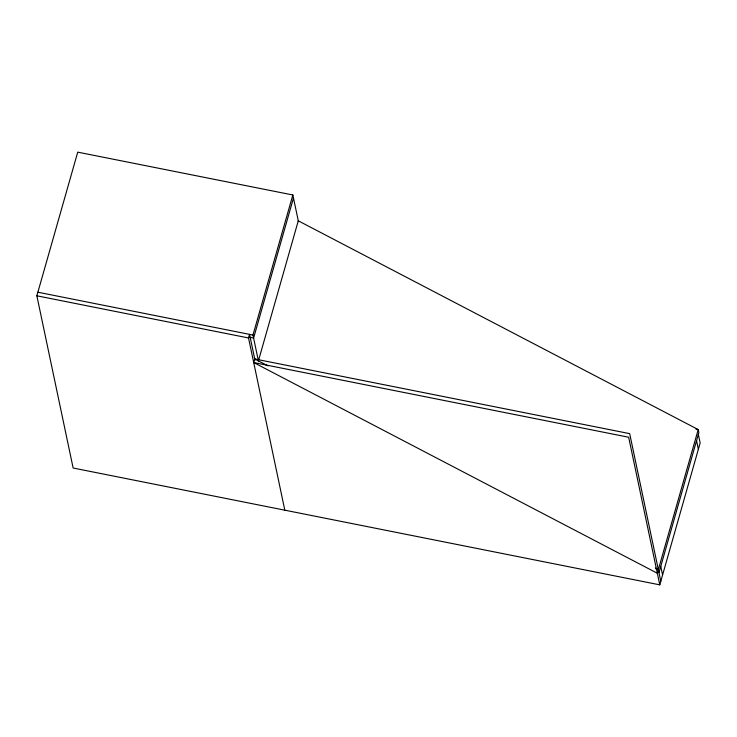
<?xml version="1.0" encoding="UTF-8"?>
<svg xmlns="http://www.w3.org/2000/svg" width="737" height="737" viewBox="0 0 737 737"><rect width="100%" height="100%" fill="white"/><g stroke="black" fill="none" stroke-linecap="round" stroke-linejoin="round"><path stroke-width="1.11" d="M698.335 434.388L700.15 442.992L659.772 584.856L73.138 468.023L36.85 295.804L77.735 152.144L292.838 194.983L298.457 221.634M284.814 510.179L248.526 337.961L249.548 334.368L255.002 360.255M258.586 361.701L252.966 335.049L292.838 194.983M293.473 197.995L253.602 338.062L249.097 337.168M258.724 359.785L298.282 220.814L698.215 429.579L657.321 573.239L253.712 362.549L254.726 358.965L629.684 433.642L660.794 581.272M658.979 572.658L698.851 432.591L698.215 429.579L695.958 429.127M37.873 292.211L252.966 335.049M36.85 295.804L248.526 337.961M253.712 362.549L628.661 437.234L659.772 584.856M656.087 569.194L658.344 569.646L655.285 568.043M254.726 358.965L267.982 365.874M696.548 440.671L698.363 449.284M660.767 566.375L662.581 574.98"/></g></svg>
